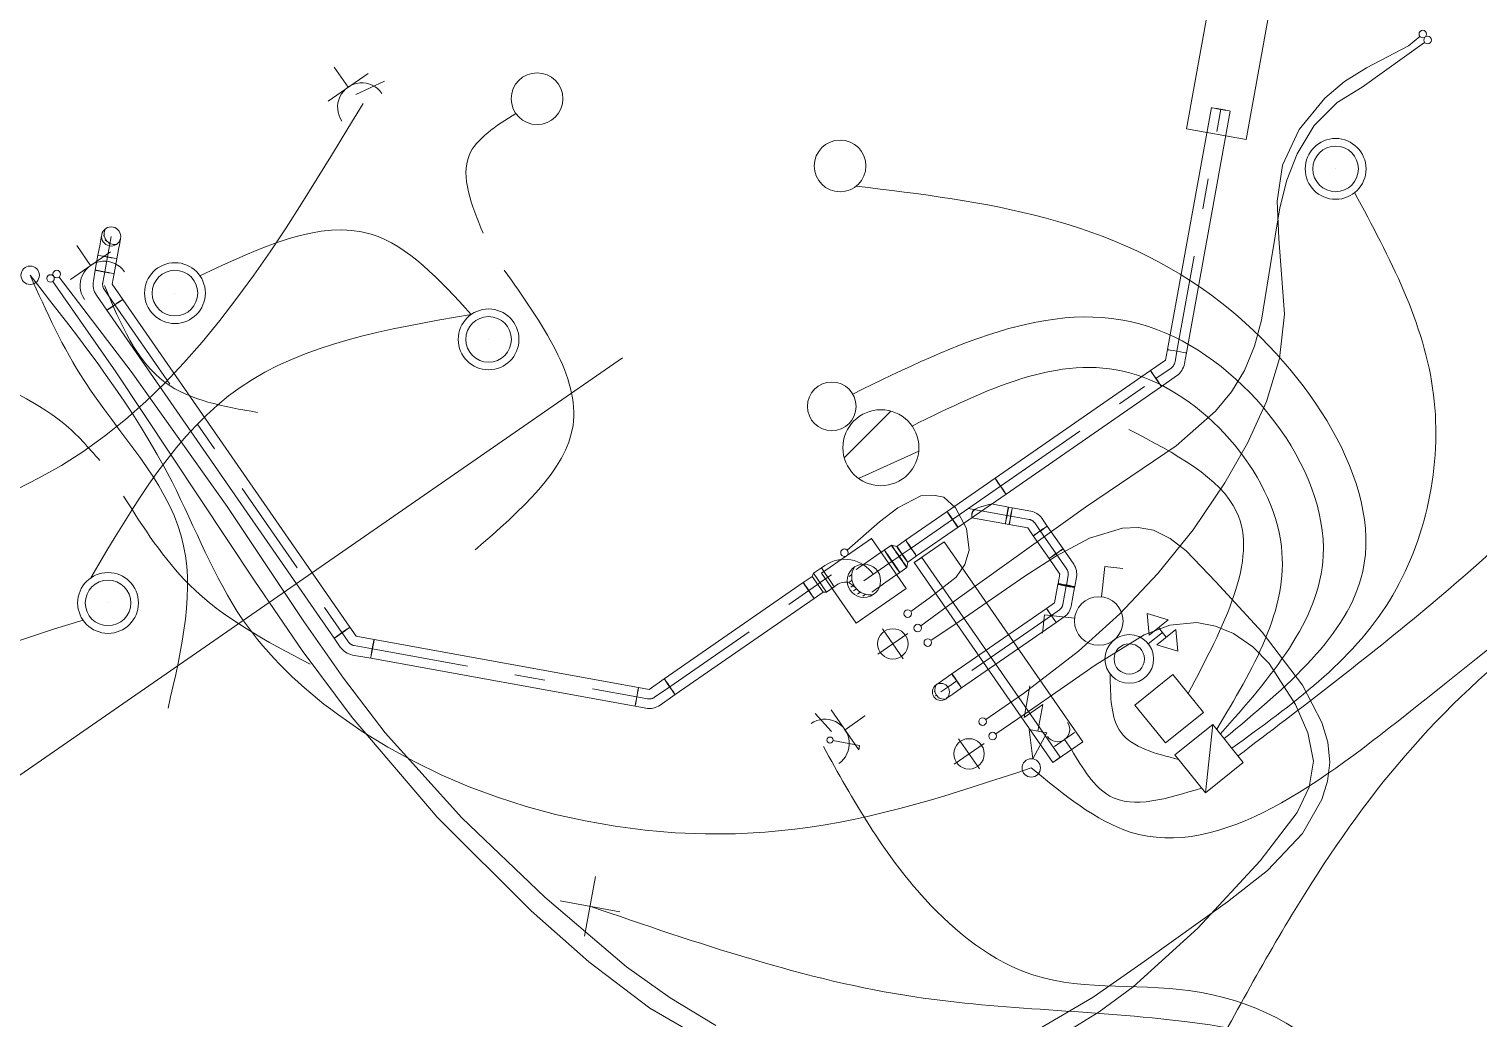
# Model space of a CAD drawing. Header units: metres. Extents: x 2747662.9 to 2747731.3, y 1250221.9 to 1250283.3.
# Drawn here: x 2747687.569 to 2747692.337, y 1250258.537 to 1250261.789 of the extents above; entities that cross this region are included whole.
import ezdxf

# ---------------------------------------------------------------- set-up
doc = ezdxf.new("R2010")
doc.units = ezdxf.units.M
doc.header["$MEASUREMENT"] = 0
for name, pattern in [('EL_Boden', [900, 600, -300]), ('EL_Hohldecke', [1500, 600, -300, 0, -300, 0, -300]), ('STRICHPUNKT2-A0PKIVIO00', [0.635, 0.3175, -0.15875, 0, -0.15875]), ('STRICHPUNKT2-A0PKIVIT00', [0.635, 0.3175, -0.15875, 0, -0.15875])]:
    doc.linetypes.add(name, pattern=pattern)
for name, color, linetype in [('___deckendurchbruch', 7, 'Continuous'), ('___elektro', 7, 'Continuous'), ('___sanitär', 7, 'Continuous')]:
    doc.layers.add(name, color=color, linetype=linetype)

msp = doc.modelspace()

# ---------------------------------------------------------------- linework, layer by layer
at = {"layer": '___deckendurchbruch', "color": 215, "linetype": 'STRICHPUNKT2-A0PKIVIT00', "lineweight": 0, "true_color": 0xa44f91}
for p, q in [((2747690.3601, 1250259.7329), (2747690.4587, 1250259.8012)), ((2747690.4436, 1250259.7177), (2747690.3752, 1250259.8163)), ((2747690.6106, 1250259.3712), (2747690.7093, 1250259.4395)), ((2747690.6941, 1250259.356), (2747690.6258, 1250259.4546))]:
    msp.add_line(p, q, dxfattribs=at)
at = {"layer": '___deckendurchbruch', "color": 215, "linetype": 'Continuous', "lineweight": 0, "true_color": 0xa44f91}
for centre in [(2747690.4094, 1250259.767), (2747690.66, 1250259.4053)]:
    msp.add_circle(centre, 0.05, dxfattribs=at)
at = {"layer": '___elektro', "color": 30, "linetype": 'Continuous', "lineweight": 0, "true_color": 0xff8d1c}
for p, q in [((2747688.5523, 1250261.5524), (2747688.6838, 1250261.6435)), ((2747688.618, 1250261.598), (2747688.5725, 1250261.6638)), ((2747688.5725, 1250261.6638), (2747688.5725, 1250261.6638)), ((2747688.5725, 1250261.6638), (2747688.5725, 1250261.6638)), ((2747689.1912, 1250261.63), (2747689.1913, 1250261.6301)), ((2747688.618, 1250261.598), (2747688.6181, 1250261.598)), ((2747688.7383, 1250261.6175), (2747688.6441, 1250261.5735)), ((2747689.3095, 1250261.6086), (2747689.3095, 1250261.6086)), ((2747689.1698, 1250261.5118), (2747689.1698, 1250261.5118)), ((2747689.288, 1250261.4903), (2747689.2881, 1250261.4903)), ((2747689.288, 1250261.4903), (2747689.2881, 1250261.4903)), ((2747689.288, 1250261.4903), (2747689.2881, 1250261.4903)), ((2747690.1828, 1250261.4055), (2747690.1829, 1250261.4055)), ((2747690.3023, 1250261.3923), (2747690.3023, 1250261.3923)), ((2747691.8028, 1250261.4073), (2747691.8029, 1250261.4073)), ((2747691.9434, 1250261.3918), (2747691.9434, 1250261.3918)), ((2747691.8654, 1250261.3293), (2747691.8654, 1250261.3293)), ((2747690.1696, 1250261.286), (2747690.1697, 1250261.286)), ((2747690.2891, 1250261.2728), (2747690.2892, 1250261.2728)), ((2747690.2891, 1250261.2728), (2747690.2892, 1250261.2728)), ((2747690.2891, 1250261.2728), (2747690.2892, 1250261.2728)), ((2747691.7873, 1250261.2667), (2747691.7874, 1250261.2668)), ((2747691.7873, 1250261.2667), (2747691.7874, 1250261.2668)), ((2747691.9279, 1250261.2512), (2747691.9279, 1250261.2513)), ((2747687.7056, 1250260.9659), (2747687.8371, 1250261.057)), ((2747687.7713, 1250261.0115), (2747687.7258, 1250261.0773)), ((2747687.7258, 1250261.0773), (2747687.7258, 1250261.0773)), ((2747687.7258, 1250261.0773), (2747687.7258, 1250261.0773)), ((2747687.5727, 1250260.9795), (2747687.5727, 1250260.9795)), ((2747687.9918, 1250261.003), (2747687.9918, 1250261.0031)), ((2747688.1309, 1250260.9778), (2747688.131, 1250260.9778)), ((2747688.0487, 1250260.9208), (2747688.0488, 1250260.9208)), ((2747687.9665, 1250260.8639), (2747687.9666, 1250260.8639)), ((2747687.9665, 1250260.8639), (2747687.9666, 1250260.8639)), ((2747688.1057, 1250260.8386), (2747688.1057, 1250260.8386)), ((2747689.0231, 1250260.8507), (2747689.0232, 1250260.8507)), ((2747689.1623, 1250260.8254), (2747689.1623, 1250260.8255)), ((2747689.0801, 1250260.7685), (2747689.0801, 1250260.7685)), ((2747688.9979, 1250260.7116), (2747688.9979, 1250260.7116)), ((2747688.9979, 1250260.7116), (2747688.9979, 1250260.7116)), ((2747689.137, 1250260.6863), (2747689.1371, 1250260.6863)), ((2747690.1678, 1250260.6169), (2747690.1679, 1250260.6169)), ((2747690.2774, 1250260.5889), (2747690.2775, 1250260.589)), ((2747690.4027, 1250260.5329), (2747690.2495, 1250260.3788)), ((2747690.1399, 1250260.5072), (2747690.1399, 1250260.5072)), ((2747690.2988, 1250260.5151), (2747690.2988, 1250260.5151)), ((2747690.2495, 1250260.4793), (2747690.2496, 1250260.4793)), ((2747690.4727, 1250260.4835), (2747690.4727, 1250260.4835)), ((2747690.4944, 1250260.4006), (2747690.2963, 1250260.3113)), ((2747690.2672, 1250260.3411), (2747690.2672, 1250260.3411)), ((2747690.4411, 1250260.3095), (2747690.4412, 1250260.3096)), ((2747690.541, 1250260.0771), (2747690.541, 1250260.0771)), ((2747691.0955, 1250259.9219), (2747691.1064, 1250260.0213)), ((2747691.1064, 1250260.0213), (2747691.1661, 1250260.0147)), ((2747687.7718, 1250259.9839), (2747687.7719, 1250259.984)), ((2747687.911, 1250259.9587), (2747687.911, 1250259.9587)), ((2747687.8288, 1250259.9017), (2747687.8288, 1250259.9018)), ((2747691.0367, 1250259.9048), (2747691.0367, 1250259.9048)), ((2747691.1491, 1250259.8924), (2747691.1492, 1250259.8924)), ((2747691.246, 1250259.8675), (2747691.3147, 1250259.8457)), ((2747691.246, 1250259.8675), (2747691.2523, 1250259.7956)), ((2747687.7466, 1250259.8448), (2747687.7466, 1250259.8448)), ((2747687.7466, 1250259.8448), (2747687.7466, 1250259.8448)), ((2747687.8857, 1250259.8195), (2747687.8858, 1250259.8196)), ((2747690.9078, 1250259.8621), (2747690.9012, 1250259.8024)), ((2747691.0072, 1250259.8511), (2747690.9078, 1250259.8621)), ((2747691.2523, 1250259.7956), (2747691.3147, 1250259.8457)), ((2747691.2835, 1250259.8207), (2747691.3085, 1250259.7894)), ((2747690.806, 1250259.7741), (2747690.806, 1250259.7741)), ((2747691.0243, 1250259.7923), (2747691.0243, 1250259.7923)), ((2747691.1367, 1250259.7799), (2747691.1368, 1250259.7799)), ((2747691.1367, 1250259.7799), (2747691.1368, 1250259.7799)), ((2747691.296, 1250259.805), (2747691.2492, 1250259.7675)), ((2747691.2773, 1250259.7644), (2747691.3397, 1250259.8145)), ((2747691.346, 1250259.7426), (2747691.3397, 1250259.8145)), ((2747691.2492, 1250259.7675), (2747691.2492, 1250259.7676)), ((2747691.346, 1250259.7426), (2747691.2773, 1250259.7644)), ((2747690.7073, 1250259.7057), (2747690.7074, 1250259.7058)), ((2747690.8409, 1250259.5252), (2747690.8599, 1250259.6295)), ((2747691.1243, 1250259.6675), (2747691.1244, 1250259.6675)), ((2747691.3305, 1250259.6661), (2747691.2056, 1250259.566)), ((2747691.2368, 1250259.6551), (2747691.2368, 1250259.6551)), ((2747691.4305, 1250259.5412), (2747691.3305, 1250259.6661)), ((2747690.2078, 1250259.4785), (2747690.154, 1250259.5386)), ((2747690.2976, 1250259.4191), (2747690.2065, 1250259.5506)), ((2747690.2521, 1250259.4849), (2747690.3178, 1250259.5304)), ((2747690.3178, 1250259.5304), (2747690.3179, 1250259.5305)), ((2747690.3178, 1250259.5304), (2747690.3179, 1250259.5305)), ((2747690.9026, 1250259.5679), (2747690.8409, 1250259.5252)), ((2747690.8866, 1250259.4798), (2747690.9026, 1250259.5679)), ((2747691.2056, 1250259.566), (2747691.3057, 1250259.4412)), ((2747691.3057, 1250259.4412), (2747691.4305, 1250259.5412)), ((2747690.9154, 1250259.4746), (2747690.8578, 1250259.485)), ((2747690.8701, 1250259.389), (2747690.8578, 1250259.485)), ((2747691.4618, 1250259.5022), (2747691.337, 1250259.4022)), ((2747691.4149, 1250259.5287), (2747691.415, 1250259.5288)), ((2747691.4618, 1250259.5022), (2747691.437, 1250259.2773)), ((2747691.4462, 1250259.4897), (2747691.4462, 1250259.4897)), ((2747691.5619, 1250259.3774), (2747691.4618, 1250259.5022)), ((2747691.4743, 1250259.4866), (2747691.4744, 1250259.4866)), ((2747690.2126, 1250259.4489), (2747690.3001, 1250259.433)), ((2747690.8701, 1250259.389), (2747690.9154, 1250259.4746)), ((2747690.9409, 1250259.4296), (2747691.0066, 1250259.4751)), ((2747690.9737, 1250259.4523), (2747690.9738, 1250259.4524)), ((2747690.9737, 1250259.4523), (2747690.9965, 1250259.4195)), ((2747691.3838, 1250259.4397), (2747691.3838, 1250259.4397)), ((2747691.3994, 1250259.4522), (2747691.3994, 1250259.4522)), ((2747691.415, 1250259.4647), (2747691.415, 1250259.4647)), ((2747691.4306, 1250259.4772), (2747691.4306, 1250259.4772)), ((2747691.4868, 1250259.471), (2747691.4869, 1250259.471)), ((2747691.4993, 1250259.4554), (2747691.4994, 1250259.4554)), ((2747691.5118, 1250259.4398), (2747691.5119, 1250259.4398)), ((2747690.3001, 1250259.433), (2747690.2976, 1250259.4191)), ((2747690.9965, 1250259.4195), (2747690.9966, 1250259.4195)), ((2747691.337, 1250259.4022), (2747691.437, 1250259.2773)), ((2747691.3526, 1250259.4147), (2747691.3526, 1250259.4147)), ((2747691.3682, 1250259.4272), (2747691.3682, 1250259.4272)), ((2747691.5243, 1250259.4242), (2747691.5244, 1250259.4242)), ((2747691.5369, 1250259.4086), (2747691.5369, 1250259.4086)), ((2747691.5494, 1250259.393), (2747691.5494, 1250259.393)), ((2747690.8647, 1250259.3591), (2747690.8647, 1250259.3592)), ((2747691.3495, 1250259.3865), (2747691.3495, 1250259.3866)), ((2747691.362, 1250259.3709), (2747691.362, 1250259.371)), ((2747691.3745, 1250259.3553), (2747691.3745, 1250259.3554)), ((2747691.387, 1250259.3397), (2747691.387, 1250259.3398)), ((2747691.437, 1250259.2773), (2747691.5619, 1250259.3774)), ((2747691.5151, 1250259.3398), (2747691.5151, 1250259.3399)), ((2747691.5307, 1250259.3523), (2747691.5307, 1250259.3524)), ((2747691.5463, 1250259.3649), (2747691.5463, 1250259.3649)), ((2747691.3995, 1250259.3241), (2747691.3995, 1250259.3241)), ((2747691.412, 1250259.3085), (2747691.412, 1250259.3085)), ((2747691.4245, 1250259.2929), (2747691.4246, 1250259.2929)), ((2747691.4682, 1250259.3023), (2747691.4683, 1250259.3023)), ((2747691.4838, 1250259.3148), (2747691.4839, 1250259.3149)), ((2747691.4994, 1250259.3273), (2747691.4995, 1250259.3274)), ((2747691.4526, 1250259.2898), (2747691.4527, 1250259.2898)), ((2747689.3957, 1250258.8057), (2747689.4314, 1250259.0025)), ((2747689.512, 1250258.8862), (2747689.3152, 1250258.9219)), ((2747689.4136, 1250258.9041), (2747689.4136, 1250258.9041))]:
    msp.add_line(p, q, dxfattribs=at)
at = {"layer": '___elektro', "color": 30, "linetype": 'EL_Boden', "lineweight": 0, "true_color": 0xff8d1c}
msp.add_line((2747686.4662, 1250258.593), (2747689.5201, 1250260.7084), dxfattribs=at)
msp.add_line((2747686.4662, 1250258.593), (2747689.5201, 1250260.7084), dxfattribs=at)
at = {"layer": '___elektro', "color": 30, "linetype": 'Continuous', "lineweight": 0, "true_color": 0xff8d1c}
for points in [[(2747690.4795, 1250260.0346), (2747690.9351, 1250259.3769), (2747691.0337, 1250259.4452), (2747690.5782, 1250260.1029)], [(2747690.4795, 1250260.0346), (2747690.9351, 1250259.3769), (2747690.9598, 1250259.394), (2747690.5042, 1250260.0517)]]:
    msp.add_lwpolyline(points, close=True, dxfattribs=at)
for centre, radius in [((2747689.2396, 1250261.5602), 0.085), ((2747690.236, 1250261.3391), 0.085), ((2747691.8654, 1250261.3293), 0.1), ((2747691.8654, 1250261.3293), 0.075), ((2747687.5727, 1250260.9795), 0.0303), ((2747688.0487, 1250260.9208), 0.1), ((2747688.0487, 1250260.9208), 0.075), ((2747689.0801, 1250260.7685), 0.1), ((2747689.0801, 1250260.7685), 0.075), ((2747690.2087, 1250260.5481), 0.08), ((2747690.37, 1250260.4123), 0.125), ((2747687.8288, 1250259.9017), 0.1), ((2747687.8288, 1250259.9017), 0.075), ((2747691.0867, 1250259.8423), 0.08), ((2747691.1868, 1250259.7175), 0.08), ((2747691.1868, 1250259.7175), 0.05), ((2747690.2027, 1250259.4507), 0.01), ((2747690.8647, 1250259.3591), 0.0303)]:
    msp.add_circle(centre, radius, dxfattribs=at)
for centre, radius, start, end in [((2747688.6636, 1250261.5322), 0.08, 34.7099, 214.7099), ((2747687.8169, 1250260.9457), 0.08, 34.7099, 214.7099), ((2747690.1863, 1250259.4393), 0.08, 304.7099, 124.7099), ((2747690.951, 1250259.4852), 0.04, 214.7099, 34.7099)]:
    msp.add_arc(centre, radius, start, end, dxfattribs=at)
for points, knots in [([(2747690.8647, 1250259.3591), (2747690.9712, 1250259.2716), (2747691.0777, 1250259.1841), (2747691.1902, 1250259.1483), (2747691.4871, 1250259.0537), (2747691.826, 1250259.3187), (2747692.1275, 1250259.5584), (2747692.674, 1250259.993), (2747693.0977, 1250260.3444), (2747693.5768, 1250260.7155), (2747694.1346, 1250261.1476), (2747694.7675, 1250261.6063), (2747695.1182, 1250262.2277), (2747695.2616, 1250262.4817), (2747695.3579, 1250262.763), (2747695.4541, 1250263.0442)], [0, 0, 0, 0, 1, 1, 1, 2, 2, 2, 3, 3, 3, 4, 4, 4, 5, 5, 5, 5]), ([(2747691.4312, 1250258.3596), (2747691.5395, 1250258.5592), (2747691.6478, 1250258.7589), (2747691.765, 1250258.9464), (2747691.978, 1250259.2869), (2747692.2204, 1250259.5872), (2747692.5907, 1250259.8534), (2747692.8568, 1250260.0446), (2747693.1889, 1250260.2183), (2747693.2485, 1250260.44), (2747693.3146, 1250260.6859), (2747693.0455, 1250260.9909), (2747692.7764, 1250261.2958)], [0, 0, 0, 0, 1, 1, 1, 2, 2, 2, 3, 3, 3, 4, 4, 4, 4]), ([(2747690.2891, 1250261.2728), (2747690.7107, 1250261.2216), (2747691.1322, 1250261.1704), (2747691.4911, 1250260.8879), (2747691.7746, 1250260.6648), (2747692.019, 1250260.2974), (2747691.9546, 1250260.0054), (2747691.9085, 1250259.7963), (2747691.7039, 1250259.6258), (2747691.4993, 1250259.4554)], [0, 0, 0, 0, 1, 1, 1, 2, 2, 2, 3, 3, 3, 3]), ([(2747691.9279, 1250261.2512), (2747692.0429, 1250261.0373), (2747692.158, 1250260.8234), (2747692.1874, 1250260.5865), (2747692.2159, 1250260.3565), (2747692.1637, 1250260.105), (2747692.0424, 1250259.9091), (2747691.9181, 1250259.7085), (2747691.7212, 1250259.5663), (2747691.5243, 1250259.4242)], [0, 0, 0, 0, 1, 1, 1, 2, 2, 2, 3, 3, 3, 3]), ([(2747692.7608, 1250261.2833), (2747692.8024, 1250261.116), (2747692.844, 1250260.9487), (2747692.8287, 1250260.7922), (2747692.7946, 1250260.4429), (2747692.4776, 1250260.1471), (2747692.1788, 1250259.897), (2747691.961, 1250259.7147), (2747691.7528, 1250259.5568), (2747691.5447, 1250259.3988)], [0, 0, 0, 0, 1, 1, 1, 2, 2, 2, 3, 3, 3, 3]), ([(2747689.1316, 1250260.9964), (2747689.2562, 1250260.8199), (2747689.3809, 1250260.6434), (2747689.3577, 1250260.4855), (2747689.336, 1250260.3382), (2747689.1857, 1250260.207), (2747689.0355, 1250260.0759)], [0, 0, 0, 0, 1, 1, 1, 2, 2, 2, 2]), ([(2747690.2774, 1250260.5889), (2747690.6188, 1250260.7556), (2747690.9601, 1250260.9222), (2747691.2802, 1250260.8004), (2747691.5682, 1250260.6908), (2747691.839, 1250260.3479), (2747691.8248, 1250260.0566), (2747691.8143, 1250259.8429), (2747691.6506, 1250259.6569), (2747691.4868, 1250259.471)], [0, 0, 0, 0, 1, 1, 1, 2, 2, 2, 3, 3, 3, 3]), ([(2747690.4727, 1250260.4835), (2747690.714, 1250260.6028), (2747690.9552, 1250260.7221), (2747691.1879, 1250260.6585), (2747691.4278, 1250260.5929), (2747691.6585, 1250260.333), (2747691.6871, 1250260.0868), (2747691.7111, 1250259.8803), (2747691.5927, 1250259.6834), (2747691.4743, 1250259.4866)], [0, 0, 0, 0, 1, 1, 1, 2, 2, 2, 3, 3, 3, 3]), ([(2747691.1859, 1250260.4724), (2747691.3367, 1250260.3932), (2747691.4874, 1250260.3141), (2747691.5399, 1250260.2014), (2747691.6129, 1250260.0451), (2747691.4967, 1250259.8244), (2747691.3805, 1250259.6037)], [0, 0, 0, 0, 1, 1, 1, 2, 2, 2, 2]), ([(2747687.8796, 1250260.2532), (2747687.9455, 1250260.1493), (2747688.0114, 1250260.0453), (2747688.0962, 1250259.9613), (2747688.2069, 1250259.8515), (2747688.3499, 1250259.7758), (2747688.4929, 1250259.7)], [0, 0, 0, 0, 1, 1, 1, 2, 2, 2, 2]), ([(2747691.1243, 1250259.6675), (2747691.1248, 1250259.5948), (2747691.1253, 1250259.522), (2747691.1598, 1250259.4756), (2747691.1969, 1250259.4257), (2747691.2732, 1250259.4061), (2747691.3495, 1250259.3865)], [0, 0, 0, 0, 1, 1, 1, 2, 2, 2, 2]), ([(2747690.1809, 1250259.4295), (2747690.2786, 1250259.2541), (2747690.3763, 1250259.0787), (2747690.5156, 1250258.9272), (2747690.6161, 1250258.8178), (2747690.7384, 1250258.7208), (2747690.873, 1250258.6775), (2747691.0442, 1250258.6224), (2747691.2354, 1250258.6541), (2747691.4246, 1250258.6205), (2747691.618, 1250258.5862), (2747691.8093, 1250258.4836), (2747691.912, 1250258.3304), (2747691.9979, 1250258.2022), (2747692.0217, 1250258.0385), (2747692.0455, 1250257.8749)], [0, 0, 0, 0, 1, 1, 1, 2, 2, 2, 3, 3, 3, 4, 4, 4, 5, 5, 5, 5]), ([(2747690.9965, 1250259.4195), (2747691.0338, 1250259.3574), (2747691.0711, 1250259.2953), (2747691.1225, 1250259.2667), (2747691.2012, 1250259.223), (2747691.3129, 1250259.258), (2747691.4245, 1250259.2929)], [0, 0, 0, 0, 1, 1, 1, 2, 2, 2, 2]), ([(2747689.4135, 1250258.9042), (2747689.7685, 1250258.7822), (2747690.1234, 1250258.6601), (2747690.482, 1250258.606), (2747690.7728, 1250258.5622), (2747691.066, 1250258.563), (2747691.3777, 1250258.5239), (2747691.5104, 1250258.5073), (2747691.6464, 1250258.4834), (2747691.7452, 1250258.4165), (2747691.9059, 1250258.3077), (2747691.9679, 1250258.085), (2747692.0299, 1250257.8624)], [0, 0, 0, 0, 1, 1, 1, 2, 2, 2, 3, 3, 3, 4, 4, 4, 4])]:
    msp.add_open_spline(points, degree=3, knots=knots, dxfattribs=at)
at = {"layer": '___elektro', "color": 30, "linetype": 'EL_Boden', "lineweight": 0, "true_color": 0xff8d1c}
for points, knots in [([(2747688.6672, 1250261.5448), (2747688.4012, 1250261.1027), (2747688.1352, 1250260.6606), (2747687.7458, 1250260.3985), (2747687.3772, 1250260.1503), (2747686.8979, 1250260.0636), (2747686.4186, 1250259.9768)], [0, 0, 0, 0, 1, 1, 1, 2, 2, 2, 2]), ([(2747687.5727, 1250260.9795), (2747687.626, 1250260.8609), (2747687.6793, 1250260.7422), (2747687.7519, 1250260.6304), (2747687.8627, 1250260.4596), (2747688.0184, 1250260.3045), (2747688.0694, 1250260.1225), (2747688.1178, 1250259.9498), (2747688.0719, 1250259.7529), (2747688.0261, 1250259.556)], [0, 0, 0, 0, 1, 1, 1, 2, 2, 2, 3, 3, 3, 3]), ([(2747690.8647, 1250259.3591), (2747690.6097, 1250259.2745), (2747690.3548, 1250259.1899), (2747690.0871, 1250259.1572), (2747689.5706, 1250259.0942), (2747689.0068, 1250259.2247), (2747688.5835, 1250259.5354), (2747688.463, 1250259.6238), (2747688.3538, 1250259.7269), (2747688.2712, 1250259.8475), (2747688.1762, 1250259.9863), (2747688.1163, 1250260.1482), (2747688.0392, 1250260.2995), (2747687.914, 1250260.545), (2747687.7433, 1250260.7622), (2747687.5727, 1250260.9795)], [0, 0, 0, 0, 1, 1, 1, 2, 2, 2, 3, 3, 3, 4, 4, 4, 5, 5, 5, 5]), ([(2747687.8169, 1250260.9457), (2747687.8693, 1250260.821), (2747687.9218, 1250260.6962), (2747688.0171, 1250260.6265), (2747688.0978, 1250260.5674), (2747688.2092, 1250260.5479), (2747688.3206, 1250260.5283)], [0, 0, 0, 0, 1, 1, 1, 2, 2, 2, 2])]:
    msp.add_open_spline(points, degree=3, knots=knots, dxfattribs=at)
at = {"layer": '___elektro', "color": 30, "linetype": 'EL_Hohldecke', "lineweight": 0, "true_color": 0xff8d1c}
for points, knots in [([(2747689.1698, 1250261.5118), (2747689.1045, 1250261.4705), (2747689.0392, 1250261.4292), (2747689.016, 1250261.3735), (2747688.9869, 1250261.3034), (2747689.0244, 1250261.2106), (2747689.0618, 1250261.1177)], [0, 0, 0, 0, 1, 1, 1, 2, 2, 2, 2]), ([(2747689.0231, 1250260.8507), (2747688.9191, 1250260.9642), (2747688.8151, 1250261.0776), (2747688.694, 1250261.1146), (2747688.5277, 1250261.1653), (2747688.3293, 1250261.0715), (2747688.1309, 1250260.9778)], [0, 0, 0, 0, 1, 1, 1, 2, 2, 2, 2]), ([(2747687.2367, 1250260.9666), (2747687.2702, 1250260.8731), (2747687.3036, 1250260.7797), (2747687.3652, 1250260.7115), (2747687.4484, 1250260.6193), (2747687.5831, 1250260.5736), (2747687.6831, 1250260.4918), (2747687.7272, 1250260.4557), (2747687.7645, 1250260.4127), (2747687.8018, 1250260.3697)], [0, 0, 0, 0, 1, 1, 1, 2, 2, 2, 3, 3, 3, 3]), ([(2747687.7718, 1250259.9839), (2747687.9134, 1250260.2251), (2747688.0551, 1250260.4662), (2747688.2636, 1250260.6106), (2747688.4721, 1250260.7551), (2747688.7476, 1250260.8029), (2747689.0231, 1250260.8507)], [0, 0, 0, 0, 1, 1, 1, 2, 2, 2, 2]), ([(2747686.6653, 1250259.0958), (2747686.7832, 1250259.2592), (2747686.9012, 1250259.4226), (2747687.0525, 1250259.5405), (2747687.2471, 1250259.692), (2747687.4968, 1250259.7684), (2747687.7466, 1250259.8448)], [0, 0, 0, 0, 1, 1, 1, 2, 2, 2, 2])]:
    msp.add_open_spline(points, degree=3, knots=knots, dxfattribs=at)
at = {"layer": '___sanitär', "color": 106, "linetype": 'Continuous', "lineweight": 0, "true_color": 0x008a1e}
for p, q in [((2747691.4463, 1250261.8547), (2747691.3748, 1250261.4612)), ((2747691.3748, 1250261.4612), (2747691.4463, 1250261.8547)), ((2747691.643, 1250261.819), (2747691.5716, 1250261.4255)), ((2747691.5716, 1250261.4255), (2747691.643, 1250261.819)), ((2747691.3126, 1250260.7352), (2747691.457, 1250261.5308)), ((2747691.3746, 1250260.7239), (2747691.5189, 1250261.5196)), ((2747691.5716, 1250261.4255), (2747691.3748, 1250261.4612)), ((2747691.5716, 1250261.4255), (2747691.3748, 1250261.4612)), ((2747691.3748, 1250261.4612), (2747691.3749, 1250261.4612)), ((2747691.5716, 1250261.4255), (2747691.5716, 1250261.4255)), ((2747687.8064, 1250261.1037), (2747687.8052, 1250261.0974)), ((2747687.8072, 1250261.1086), (2747687.8064, 1250261.1037)), ((2747687.8078, 1250261.1116), (2747687.8072, 1250261.1086)), ((2747687.808, 1250261.1126), (2747687.8078, 1250261.1116)), ((2747687.8134, 1250261.1085), (2747687.8163, 1250261.1105)), ((2747687.839, 1250261.107), (2747687.839, 1250261.107)), ((2747687.8024, 1250261.0821), (2747687.7957, 1250261.0452)), ((2747687.8039, 1250261.09), (2747687.8024, 1250261.0821)), ((2747687.8052, 1250261.0974), (2747687.8039, 1250261.09)), ((2747687.8189, 1250261.0931), (2747687.8221, 1250261.0954)), ((2747687.8313, 1250261.0826), (2747687.8342, 1250261.0846)), ((2747687.8644, 1250261.0709), (2747687.8577, 1250261.034)), ((2747687.8659, 1250261.0788), (2747687.8644, 1250261.0709)), ((2747687.8672, 1250261.0862), (2747687.8659, 1250261.0788)), ((2747687.8683, 1250261.0925), (2747687.8672, 1250261.0862)), ((2747687.8692, 1250261.0973), (2747687.8683, 1250261.0925)), ((2747687.8698, 1250261.1003), (2747687.8692, 1250261.0973)), ((2747687.87, 1250261.1014), (2747687.8698, 1250261.1003)), ((2747687.7957, 1250261.0452), (2747687.7868, 1250260.996)), ((2747687.8577, 1250261.034), (2747687.8488, 1250260.9848)), ((2747687.7805, 1250260.9611), (2747687.7868, 1250260.996)), ((2747687.8424, 1250260.9498), (2747687.8488, 1250260.9848)), ((2747687.8251, 1250260.8642), (2747687.7907, 1250260.914)), ((2747687.8769, 1250260.9001), (2747687.8424, 1250260.9498)), ((2747687.8769, 1250260.9001), (2747688.624, 1250259.8216)), ((2747687.8251, 1250260.8642), (2747688.5722, 1250259.7857)), ((2747691.3063, 1250260.7002), (2747691.3126, 1250260.7352)), ((2747691.3683, 1250260.689), (2747691.3746, 1250260.7239)), ((2747691.2566, 1250260.6658), (2747691.3063, 1250260.7002)), ((2747690.7456, 1250260.3117), (2747691.2566, 1250260.6658)), ((2747691.2925, 1250260.614), (2747691.3422, 1250260.6484)), ((2747690.7815, 1250260.2599), (2747691.2925, 1250260.614)), ((2747690.5878, 1250260.2024), (2747690.7456, 1250260.3117)), ((2747690.6237, 1250260.1506), (2747690.7815, 1250260.2599)), ((2747690.4515, 1250260.1079), (2747690.5878, 1250260.2024)), ((2747690.6716, 1250260.2026), (2747690.6693, 1250260.1962)), ((2747690.67, 1250260.1964), (2747690.6724, 1250260.2028)), ((2747690.6776, 1250260.2089), (2747690.6716, 1250260.2026)), ((2747690.6724, 1250260.2028), (2747690.6785, 1250260.2091)), ((2747690.6884, 1250260.2143), (2747690.6776, 1250260.2089)), ((2747690.6785, 1250260.2091), (2747690.6893, 1250260.2145)), ((2747690.7018, 1250260.2187), (2747690.6884, 1250260.2143)), ((2747690.6893, 1250260.2145), (2747690.7026, 1250260.2189)), ((2747690.7147, 1250260.2223), (2747690.7018, 1250260.2187)), ((2747690.7026, 1250260.2189), (2747690.7153, 1250260.2225)), ((2747690.7252, 1250260.225), (2747690.7147, 1250260.2223)), ((2747690.7153, 1250260.2225), (2747690.7256, 1250260.2251)), ((2747690.7319, 1250260.2266), (2747690.7252, 1250260.225)), ((2747690.7256, 1250260.2251), (2747690.7321, 1250260.2267)), ((2747690.7343, 1250260.2272), (2747690.7319, 1250260.2266)), ((2747690.7321, 1250260.2267), (2747690.7343, 1250260.2272)), ((2747690.7343, 1250260.2272), (2747690.7894, 1250260.2172)), ((2747690.7865, 1250260.2034), (2747690.7852, 1250260.1967)), ((2747690.7861, 1250260.1969), (2747690.7872, 1250260.2035)), ((2747690.7876, 1250260.2091), (2747690.7865, 1250260.2034)), ((2747690.7872, 1250260.2035), (2747690.7882, 1250260.2092)), ((2747690.7885, 1250260.2135), (2747690.7876, 1250260.2091)), ((2747690.7882, 1250260.2092), (2747690.7889, 1250260.2136)), ((2747690.7891, 1250260.2163), (2747690.7885, 1250260.2135)), ((2747690.7889, 1250260.2136), (2747690.7893, 1250260.2163)), ((2747690.7894, 1250260.2172), (2747690.7891, 1250260.2163)), ((2747690.7893, 1250260.2163), (2747690.7894, 1250260.2172)), ((2747690.7894, 1250260.2172), (2747690.8022, 1250260.2149)), ((2747690.8021, 1250260.2149), (2747690.863, 1250260.2038)), ((2747690.4873, 1250260.0561), (2747690.6237, 1250260.1506)), ((2747690.6693, 1250260.1962), (2747690.6687, 1250260.1904)), ((2747690.6687, 1250260.1904), (2747690.6688, 1250260.1859)), ((2747690.6688, 1250260.1859), (2747690.669, 1250260.1831)), ((2747690.669, 1250260.1831), (2747690.6692, 1250260.1821)), ((2747690.6692, 1250260.186), (2747690.6693, 1250260.1906)), ((2747690.6693, 1250260.1831), (2747690.6692, 1250260.186)), ((2747690.6692, 1250260.1821), (2747690.6693, 1250260.1831)), ((2747690.6692, 1250260.1821), (2747690.7794, 1250260.1621)), ((2747690.6693, 1250260.1906), (2747690.67, 1250260.1964)), ((2747690.7793, 1250260.1621), (2747690.792, 1250260.1598)), ((2747690.7798, 1250260.1658), (2747690.7794, 1250260.163)), ((2747690.7794, 1250260.1621), (2747690.7796, 1250260.1631)), ((2747690.7794, 1250260.163), (2747690.7794, 1250260.1621)), ((2747690.7796, 1250260.1631), (2747690.7802, 1250260.1659)), ((2747690.7805, 1250260.1701), (2747690.7798, 1250260.1658)), ((2747690.7802, 1250260.1659), (2747690.7811, 1250260.1703)), ((2747690.7815, 1250260.1758), (2747690.7805, 1250260.1701)), ((2747690.7811, 1250260.1703), (2747690.7822, 1250260.176)), ((2747690.7826, 1250260.1825), (2747690.7815, 1250260.1758)), ((2747690.7822, 1250260.176), (2747690.7835, 1250260.1826)), ((2747690.7839, 1250260.1896), (2747690.7826, 1250260.1825)), ((2747690.7835, 1250260.1826), (2747690.7848, 1250260.1898)), ((2747690.7852, 1250260.1967), (2747690.7839, 1250260.1896)), ((2747690.7848, 1250260.1898), (2747690.7861, 1250260.1969)), ((2747690.7921, 1250260.1598), (2747690.853, 1250260.1487)), ((2747690.899, 1250260.1806), (2747690.9172, 1250260.1544)), ((2747690.9172, 1250260.1544), (2747690.969, 1250260.0796)), ((2747690.1753, 1250259.9996), (2747690.3397, 1250260.1135)), ((2747690.3397, 1250260.1135), (2747690.1753, 1250259.9996)), ((2747690.1753, 1250259.9996), (2747690.3397, 1250260.1135)), ((2747690.3397, 1250260.1135), (2747690.1753, 1250259.9996)), ((2747690.3397, 1250260.1135), (2747690.4536, 1250259.9491)), ((2747690.3397, 1250260.1135), (2747690.4536, 1250259.9491)), ((2747690.3397, 1250260.1135), (2747690.3398, 1250260.1135)), ((2747690.3397, 1250260.1135), (2747690.4536, 1250259.9491)), ((2747690.3397, 1250260.1135), (2747690.4536, 1250259.9491)), ((2747690.3397, 1250260.1135), (2747690.3398, 1250260.1135)), ((2747690.4223, 1250260.0877), (2747690.4515, 1250260.1079)), ((2747690.853, 1250260.1487), (2747690.8712, 1250260.1225)), ((2747690.8712, 1250260.1225), (2747690.923, 1250260.0477)), ((2747690.3348, 1250260.0435), (2747690.3571, 1250260.059)), ((2747690.3571, 1250260.059), (2747690.3811, 1250260.0756)), ((2747690.3811, 1250260.0756), (2747690.4046, 1250260.0918)), ((2747690.4046, 1250260.0918), (2747690.4223, 1250260.0877)), ((2747690.4582, 1250260.0359), (2747690.4873, 1250260.0561)), ((2747690.969, 1250260.0796), (2747691.0042, 1250260.0287)), ((2747690.1743, 1250260.0169), (2747690.1488, 1250259.9992)), ((2747690.1858, 1250260.0248), (2747690.1743, 1250260.0169)), ((2747690.1743, 1250260.0169), (2747690.1868, 1250259.9988)), ((2747690.1868, 1250259.9988), (2747690.1743, 1250260.0169)), ((2747690.2887, 1250260.0115), (2747690.2918, 1250260.0137)), ((2747690.2918, 1250260.0137), (2747690.301, 1250260.0201)), ((2747690.301, 1250260.0201), (2747690.3157, 1250260.0302)), ((2747690.3157, 1250260.0302), (2747690.3348, 1250260.0435)), ((2747690.4324, 1250260.0016), (2747690.4558, 1250260.0178)), ((2747690.4558, 1250260.0178), (2747690.4582, 1250260.0359)), ((2747690.923, 1250260.0477), (2747690.9582, 1250259.9968)), ((2747689.6579, 1250259.6518), (2747690.1148, 1250259.9684)), ((2747690.144, 1250259.9886), (2747690.1148, 1250259.9684)), ((2747690.1253, 1250259.9532), (2747690.1148, 1250259.9684)), ((2747690.1488, 1250259.9992), (2747690.144, 1250259.9886)), ((2747690.144, 1250259.9886), (2747690.1799, 1250259.9368)), ((2747690.1488, 1250259.9992), (2747690.1915, 1250259.9376)), ((2747690.1753, 1250259.9996), (2747690.2892, 1250259.8352)), ((2747690.1753, 1250259.9996), (2747690.2892, 1250259.8352)), ((2747690.1753, 1250259.9996), (2747690.1754, 1250259.9996)), ((2747690.1753, 1250259.9996), (2747690.2892, 1250259.8352)), ((2747690.1753, 1250259.9996), (2747690.2892, 1250259.8352)), ((2747690.1753, 1250259.9996), (2747690.1754, 1250259.9996)), ((2747690.1868, 1250259.9988), (2747690.2045, 1250259.9733)), ((2747690.2045, 1250259.9733), (2747690.1868, 1250259.9988)), ((2747690.2045, 1250259.9733), (2747690.217, 1250259.9552)), ((2747690.217, 1250259.9552), (2747690.2045, 1250259.9733)), ((2747690.217, 1250259.9552), (2747690.2285, 1250259.9632)), ((2747690.2659, 1250259.9697), (2747690.2755, 1250259.9763)), ((2747690.2661, 1250259.989), (2747690.2745, 1250259.9948)), ((2747690.2709, 1250259.954), (2747690.2809, 1250259.9609)), ((2747690.3143, 1250259.9746), (2747690.3144, 1250259.9746)), ((2747690.3669, 1250259.9563), (2747690.3861, 1250259.9695)), ((2747690.3861, 1250259.9695), (2747690.4084, 1250259.985)), ((2747690.4084, 1250259.985), (2747690.4324, 1250260.0016)), ((2747690.952, 1250259.9625), (2747690.9409, 1250259.9016)), ((2747690.9525, 1250259.9655), (2747690.952, 1250259.9625)), ((2747690.9582, 1250259.9968), (2747690.9525, 1250259.9655)), ((2747691.0133, 1250259.9868), (2747691.0076, 1250259.9555)), ((2747689.6938, 1250259.6001), (2747690.1507, 1250259.9166)), ((2747690.1402, 1250259.9317), (2747690.1253, 1250259.9532)), ((2747690.1507, 1250259.9166), (2747690.1402, 1250259.9317)), ((2747690.1507, 1250259.9166), (2747690.1799, 1250259.9368)), ((2747690.1915, 1250259.9376), (2747690.1799, 1250259.9368)), ((2747690.1915, 1250259.9376), (2747690.217, 1250259.9552)), ((2747690.2798, 1250259.9411), (2747690.2898, 1250259.948)), ((2747690.2892, 1250259.8352), (2747690.4536, 1250259.9491)), ((2747690.4536, 1250259.9491), (2747690.2892, 1250259.8352)), ((2747690.2892, 1250259.8352), (2747690.4536, 1250259.9491)), ((2747690.4536, 1250259.9491), (2747690.2892, 1250259.8352)), ((2747690.2927, 1250259.9309), (2747690.3023, 1250259.9376)), ((2747690.3109, 1250259.9244), (2747690.3193, 1250259.9302)), ((2747690.3399, 1250259.9376), (2747690.3431, 1250259.9397)), ((2747690.3431, 1250259.9397), (2747690.3523, 1250259.9461)), ((2747690.3523, 1250259.9461), (2747690.3669, 1250259.9563)), ((2747690.4536, 1250259.9491), (2747690.4536, 1250259.9491)), ((2747690.4536, 1250259.9491), (2747690.4536, 1250259.9491)), ((2747691.0071, 1250259.9525), (2747690.996, 1250259.8916)), ((2747691.0076, 1250259.9555), (2747691.0071, 1250259.9525)), ((2747690.9147, 1250259.8835), (2747690.6038, 1250259.6681)), ((2747690.9409, 1250259.9016), (2747690.9147, 1250259.8835)), ((2747688.6442, 1250259.7924), (2747688.624, 1250259.8216)), ((2747690.2892, 1250259.8352), (2747690.2892, 1250259.8352)), ((2747690.2892, 1250259.8352), (2747690.2892, 1250259.8352)), ((2747690.9466, 1250259.8374), (2747690.6357, 1250259.6221)), ((2747690.9728, 1250259.8556), (2747690.9466, 1250259.8374)), ((2747688.5924, 1250259.7565), (2747688.5722, 1250259.7857)), ((2747688.7037, 1250259.7816), (2747688.6442, 1250259.7924)), ((2747688.7037, 1250259.7816), (2747689.5732, 1250259.6237)), ((2747688.6925, 1250259.7196), (2747688.6329, 1250259.7304)), ((2747688.6925, 1250259.7196), (2747689.562, 1250259.5618)), ((2747689.6579, 1250259.6518), (2747689.6082, 1250259.6174)), ((2747690.5516, 1250259.632), (2747690.5524, 1250259.6325)), ((2747690.5524, 1250259.6325), (2747690.5546, 1250259.6341)), ((2747690.5546, 1250259.6341), (2747690.5582, 1250259.6365)), ((2747690.5582, 1250259.6365), (2747690.5629, 1250259.6398)), ((2747690.5629, 1250259.6398), (2747690.5684, 1250259.6436)), ((2747690.5684, 1250259.6436), (2747690.5743, 1250259.6477)), ((2747690.5743, 1250259.6477), (2747690.6038, 1250259.6681)), ((2747689.6082, 1250259.6174), (2747689.5732, 1250259.6237)), ((2747689.6938, 1250259.6001), (2747689.644, 1250259.5656)), ((2747690.5448, 1250259.6102), (2747690.5474, 1250259.612)), ((2747690.5497, 1250259.5966), (2747690.5526, 1250259.5986)), ((2747690.5608, 1250259.5872), (2747690.5634, 1250259.589)), ((2747690.5676, 1250259.6089), (2747690.5676, 1250259.609)), ((2747690.5835, 1250259.5859), (2747690.5843, 1250259.5865)), ((2747690.5843, 1250259.5865), (2747690.5865, 1250259.588)), ((2747690.5865, 1250259.588), (2747690.5901, 1250259.5905)), ((2747690.5901, 1250259.5905), (2747690.5948, 1250259.5938)), ((2747690.5948, 1250259.5938), (2747690.6003, 1250259.5976)), ((2747690.6003, 1250259.5976), (2747690.6062, 1250259.6016)), ((2747690.6062, 1250259.6016), (2747690.6357, 1250259.6221)), ((2747689.5969, 1250259.5554), (2747689.562, 1250259.5618))]:
    msp.add_line(p, q, dxfattribs=at)
at = {"layer": '___sanitär', "color": 106, "linetype": 'STRICHPUNKT2-A0PKIVIO00', "lineweight": 0, "true_color": 0x008a1e}
for p, q in [((2747691.3436, 1250260.7295), (2747691.488, 1250261.5252)), ((2747687.839, 1250261.107), (2747687.8334, 1250261.0765)), ((2747687.8334, 1250261.0765), (2747687.8267, 1250261.0396)), ((2747687.8267, 1250261.0396), (2747687.8178, 1250260.9904)), ((2747687.8115, 1250260.9555), (2747687.8178, 1250260.9904)), ((2747687.851, 1250260.8822), (2747687.8166, 1250260.9319)), ((2747687.851, 1250260.8822), (2747688.5981, 1250259.8037)), ((2747691.3373, 1250260.6946), (2747691.3436, 1250260.7295)), ((2747690.7635, 1250260.2858), (2747691.2745, 1250260.6399)), ((2747691.2745, 1250260.6399), (2747691.3242, 1250260.6743)), ((2747690.6057, 1250260.1765), (2747690.7635, 1250260.2858)), ((2747690.6579, 1250260.2126), (2747690.7844, 1250260.1897)), ((2747690.4694, 1250260.082), (2747690.6057, 1250260.1765)), ((2747690.7844, 1250260.1897), (2747690.7971, 1250260.1873)), ((2747690.7971, 1250260.1873), (2747690.858, 1250260.1763)), ((2747690.876, 1250260.1647), (2747690.8942, 1250260.1385)), ((2747690.8942, 1250260.1385), (2747690.946, 1250260.0637)), ((2747690.4068, 1250260.0386), (2747690.4302, 1250260.0548)), ((2747690.4302, 1250260.0548), (2747690.4402, 1250260.0618)), ((2747690.4402, 1250260.0618), (2747690.4694, 1250260.082)), ((2747690.946, 1250260.0637), (2747690.9812, 1250260.0128)), ((2747690.3143, 1250259.9746), (2747690.4068, 1250260.0386)), ((2747690.162, 1250259.9627), (2747690.1328, 1250259.9425)), ((2747690.1702, 1250259.9684), (2747690.162, 1250259.9627)), ((2747690.1957, 1250259.986), (2747690.1702, 1250259.9684)), ((2747690.1957, 1250259.986), (2747690.2072, 1250259.994)), ((2747690.9801, 1250259.9605), (2747690.9795, 1250259.9575)), ((2747690.9858, 1250259.9918), (2747690.9801, 1250259.9605)), ((2747689.6758, 1250259.6259), (2747690.1328, 1250259.9425)), ((2747690.9795, 1250259.9575), (2747690.9685, 1250259.8966)), ((2747690.9569, 1250259.8786), (2747690.9306, 1250259.8604)), ((2747690.9306, 1250259.8604), (2747690.6198, 1250259.6451)), ((2747688.6183, 1250259.7745), (2747688.5981, 1250259.8037)), ((2747688.6981, 1250259.7506), (2747688.6386, 1250259.7614)), ((2747688.6981, 1250259.7506), (2747689.5676, 1250259.5927)), ((2747689.6758, 1250259.6259), (2747689.6261, 1250259.5915)), ((2747690.5902, 1250259.6246), (2747690.6197, 1250259.6451)), ((2747689.6025, 1250259.5864), (2747689.5676, 1250259.5927)), ((2747690.5676, 1250259.6089), (2747690.5902, 1250259.6246))]:
    msp.add_line(p, q, dxfattribs=at)
at = {"layer": '___sanitär', "color": 106, "linetype": 'Continuous', "lineweight": 0, "true_color": 0x008a1e, "flags": 128}
for points in [[(2747690.5015, 1250259.8264), (2747690.6302, 1250259.9206), (2747691.0425, 1250260.2169), (2747691.3412, 1250260.4181), (2747691.47, 1250260.5326), (2747691.5228, 1250260.5964), (2747691.5656, 1250260.6657), (2747691.5989, 1250260.7461), (2747691.6221, 1250260.8321), (2747691.6516, 1250261.0149), (2747691.6814, 1250261.2014), (2747691.7049, 1250261.2922), (2747691.7386, 1250261.3791), (2747691.7945, 1250261.4722), (2747691.8701, 1250261.5475), (2747691.9526, 1250261.5982), (2747692.158, 1250261.7454)], [(2747690.7148, 1250259.5184), (2747690.8386, 1250259.6037), (2747691.02, 1250259.7427), (2747691.1556, 1250259.8655), (2747691.2813, 1250259.9988), (2747691.3966, 1250260.1425), (2747691.5011, 1250260.2963), (2747691.5761, 1250260.4271), (2747691.6378, 1250260.5638), (2747691.6803, 1250260.7056), (2747691.6976, 1250260.8519), (2747691.6785, 1250261.1003), (2747691.6734, 1250261.2228), (2747691.6907, 1250261.3411), (2747691.7454, 1250261.4591), (2747691.8298, 1250261.5615), (2747691.895, 1250261.6164), (2747691.9669, 1250261.6613), (2747692.1046, 1250261.7345), (2747692.1428, 1250261.7645)], [(2747689.8278, 1250258.5124), (2747689.6767, 1250258.6028), (2747689.5338, 1250258.7054), (2747689.2647, 1250258.9342), (2747688.9918, 1250259.1953), (2747688.7404, 1250259.4748), (2747688.6026, 1250259.6544), (2747688.4727, 1250259.8402), (2747688.2205, 1250260.2184), (2747687.9043, 1250260.6627), (2747687.6679, 1250260.9733)], [(2747687.6469, 1250260.9587), (2747687.8548, 1250260.6623), (2747688.3114, 1250259.9728), (2747688.4675, 1250259.7458), (2747688.6315, 1250259.5253), (2747688.9115, 1250259.1976), (2747689.2196, 1250258.8891), (2747689.4092, 1250258.7208), (2747689.6105, 1250258.5684), (2747689.8261, 1250258.4442)], [(2747690.4686, 1250259.8739), (2747690.5332, 1250259.9208), (2747690.6178, 1250259.9868), (2747690.6459, 1250260.0281), (2747690.6606, 1250260.0749), (2747690.6515, 1250260.1468), (2747690.6152, 1250260.2146), (2747690.5776, 1250260.2499), (2747690.5486, 1250260.2555), (2747690.5015, 1250260.2542), (2747690.4255, 1250260.2141), (2747690.3651, 1250260.1682), (2747690.2594, 1250260.0755)], [(2747690.5348, 1250259.7783), (2747690.6271, 1250259.8409), (2747690.8435, 1250259.9896), (2747690.9473, 1250260.0569), (2747691.0561, 1250260.1145), (2747691.1643, 1250260.1475), (2747691.2164, 1250260.1502), (2747691.2663, 1250260.141), (2747691.3218, 1250260.1139), (2747691.3739, 1250260.073), (2747691.4715, 1250259.9716), (2747691.6234, 1250259.806), (2747691.7567, 1250259.6316), (2747691.8203, 1250259.5086), (2747691.8398, 1250259.4434), (2747691.8464, 1250259.3771), (2747691.8391, 1250259.3155), (2747691.8201, 1250259.2551), (2747691.7566, 1250259.1432), (2747691.6414, 1250259.0214), (2747691.5094, 1250258.919), (2747691.2358, 1250258.7225), (2747691.0678, 1250258.6052), (2747690.8905, 1250258.5013)], [(2747690.971, 1250258.4845), (2747691.0879, 1250258.5564), (2747691.1999, 1250258.6391), (2747691.4127, 1250258.8322), (2747691.6169, 1250259.0538), (2747691.7391, 1250259.2123), (2747691.7787, 1250259.2955), (2747691.7925, 1250259.3816), (2747691.7743, 1250259.4747), (2747691.7336, 1250259.5672), (2747691.6472, 1250259.7021), (2747691.5929, 1250259.7576), (2747691.5292, 1250259.8012), (2747691.4704, 1250259.8255), (2747691.4085, 1250259.8372), (2747691.3206, 1250259.829), (2747691.2355, 1250259.7973), (2747691.0744, 1250259.6973), (2747690.8441, 1250259.5369), (2747690.7477, 1250259.4709)]]:
    msp.add_lwpolyline(points, dxfattribs=at)
at = {"layer": '___sanitär', "color": 106, "linetype": 'Continuous', "lineweight": 0, "true_color": 0x008a1e}
for centre, radius in [((2747692.1521, 1250261.7728), 0.0125), ((2747692.1678, 1250261.7532), 0.0125), ((2747687.839, 1250261.107), 0.0315), ((2747687.6396, 1250260.9689), 0.0125), ((2747687.6602, 1250260.9832), 0.0125), ((2747690.2504, 1250260.0668), 0.0125), ((2747690.3143, 1250259.9746), 0.055), ((2747690.4584, 1250259.8667), 0.0125), ((2747690.4914, 1250259.819), 0.0125), ((2747690.5244, 1250259.7713), 0.0125), ((2747690.5676, 1250259.6089), 0.028), ((2747690.7044, 1250259.5115), 0.0125), ((2747690.7374, 1250259.4638), 0.0125)]:
    msp.add_circle(centre, radius, dxfattribs=at)
for centre, radius, start, end in [((2747687.8505, 1250261.115), 0.0345, 148.6622, 280.7576), ((2747687.8424, 1250260.9498), 0.063, 169.7099, 214.7046), ((2747691.3063, 1250260.7002), 0.063, 304.7168, 349.7168), ((2747690.853, 1250260.1487), 0.056, 34.7126, 79.701), ((2747690.251, 1250259.9307), 0.1145, 34.7099, 124.7099), ((2747690.3344, 1250259.9885), 0.0602, 148.6622, 280.7576), ((2747690.3344, 1250259.9885), 0.0602, 148.6622, 280.7576), ((2747690.9582, 1250259.9968), 0.056, 349.7126, 34.7072), ((2747690.251, 1250259.9307), 0.0395, 34.7099, 124.7099), ((2747690.9409, 1250259.9016), 0.056, 304.7126, 349.7072), ((2747688.6442, 1250259.7924), 0.063, 214.7126, 259.7072), ((2747690.5778, 1250259.616), 0.0306, 148.6622, 280.7576), ((2747689.6082, 1250259.6174), 0.063, 259.7126, 304.7072)]:
    msp.add_arc(centre, radius, start, end, dxfattribs=at)
at = {"layer": '___sanitär', "color": 106, "linetype": 'STRICHPUNKT2-A0PKIVIO00', "lineweight": 0, "true_color": 0x008a1e}
for centre, radius, start, end in [((2747687.8424, 1250260.9498), 0.0315, 169.7099, 214.7046), ((2747691.3063, 1250260.7002), 0.0315, 304.7168, 349.7168), ((2747690.853, 1250260.1487), 0.028, 34.7126, 79.701), ((2747690.9582, 1250259.9968), 0.028, 349.7126, 34.7072), ((2747690.9409, 1250259.9016), 0.028, 304.7126, 349.7072), ((2747688.6442, 1250259.7924), 0.0315, 214.7126, 259.7072), ((2747689.6082, 1250259.6174), 0.0315, 259.7126, 304.7072)]:
    msp.add_arc(centre, radius, start, end, dxfattribs=at)
at = {"layer": '___sanitär', "color": 106, "linetype": 'Continuous', "lineweight": 0, "true_color": 0x008a1e}
for centre, major_axis, ratio in [((2747691.488, 1250261.5252), (-0.031, 0.0056), 0.006211), ((2747687.8267, 1250261.0396), (-0.031, 0.0056), 0.014998), ((2747687.8267, 1250261.0396), (-0.031, 0.0056), 0.014998), ((2747687.8178, 1250260.9904), (-0.031, 0.0056), 0.014998), ((2747687.8178, 1250260.9904), (-0.031, 0.0056), 0.014998), ((2747687.851, 1250260.8822), (0.0259, 0.0179), 0.010606), ((2747687.851, 1250260.8822), (0.0259, 0.0179), 0.006215), ((2747691.3436, 1250260.7295), (-0.031, 0.0056), 0.006211), ((2747691.3436, 1250260.7295), (-0.031, 0.0056), 0.006211), ((2747691.2745, 1250260.6399), (-0.0179, 0.0259), 0.014998), ((2747691.2745, 1250260.6399), (-0.0179, 0.0259), 0.014998), ((2747690.7635, 1250260.2858), (-0.0179, 0.0259), 0.014998), ((2747690.7635, 1250260.2858), (-0.0179, 0.0259), 0.014998), ((2747690.6057, 1250260.1765), (-0.0179, 0.0259), 0.014998), ((2747690.6057, 1250260.1765), (-0.0179, 0.0259), 0.014998), ((2747690.7844, 1250260.1897), (0.0051, 0.0275), 0.015017), ((2747690.7971, 1250260.1873), (0.0051, 0.0275), 0.015017), ((2747690.7971, 1250260.1873), (0.005, 0.0275), 0.014998), ((2747690.8942, 1250260.1385), (0.023, 0.0159), 0.014998), ((2747690.8942, 1250260.1385), (0.023, 0.0159), 0.014998), ((2747690.4694, 1250260.082), (-0.0179, 0.0259), 0.014998), ((2747690.4694, 1250260.082), (-0.0179, 0.0259), 0.014992), ((2747690.4068, 1250260.0386), (-0.0256, 0.037), 0.014992), ((2747690.4068, 1250260.0386), (-0.0256, 0.037), 0.014992), ((2747690.4302, 1250260.0548), (-0.0256, 0.037), 0.014992), ((2747690.4402, 1250260.0618), (-0.0179, 0.0259), 0.014992), ((2747690.946, 1250260.0637), (0.023, 0.0159), 0.014998), ((2747690.946, 1250260.0637), (0.023, 0.0159), 0.014998), ((2747690.1328, 1250259.9425), (-0.0179, 0.0259), 0.014998), ((2747690.9795, 1250259.9575), (-0.0275, 0.005), 0.014998), ((2747690.9795, 1250259.9575), (-0.0275, 0.005), 0.014998), ((2747690.9801, 1250259.9605), (-0.0275, 0.005), 0.014998), ((2747690.9801, 1250259.9605), (-0.0275, 0.005), 0.014998), ((2747690.9306, 1250259.8604), (-0.0159, 0.023), 0.014998), ((2747690.9306, 1250259.8604), (-0.0159, 0.023), 0.014998), ((2747688.5981, 1250259.8037), (0.0259, 0.0179), 0.014998), ((2747688.5981, 1250259.8037), (0.0259, 0.0179), 0.006215), ((2747688.6981, 1250259.7506), (0.0056, 0.031), 0.014998), ((2747688.6981, 1250259.7506), (0.0056, 0.031), 0.014999), ((2747689.6758, 1250259.6259), (-0.0179, 0.0259), 0.014998), ((2747689.6758, 1250259.6259), (-0.0179, 0.0259), 0.014998), ((2747690.6197, 1250259.6451), (-0.0159, 0.023), 0.014998), ((2747690.6198, 1250259.6451), (-0.0159, 0.023), 0.014998), ((2747689.5676, 1250259.5927), (0.0056, 0.031), 0.014998), ((2747689.5676, 1250259.5927), (0.0056, 0.031), 0.014999)]:
    msp.add_ellipse(centre, major_axis=major_axis, ratio=ratio, dxfattribs=at)

doc.saveas('drawing.dxf')
